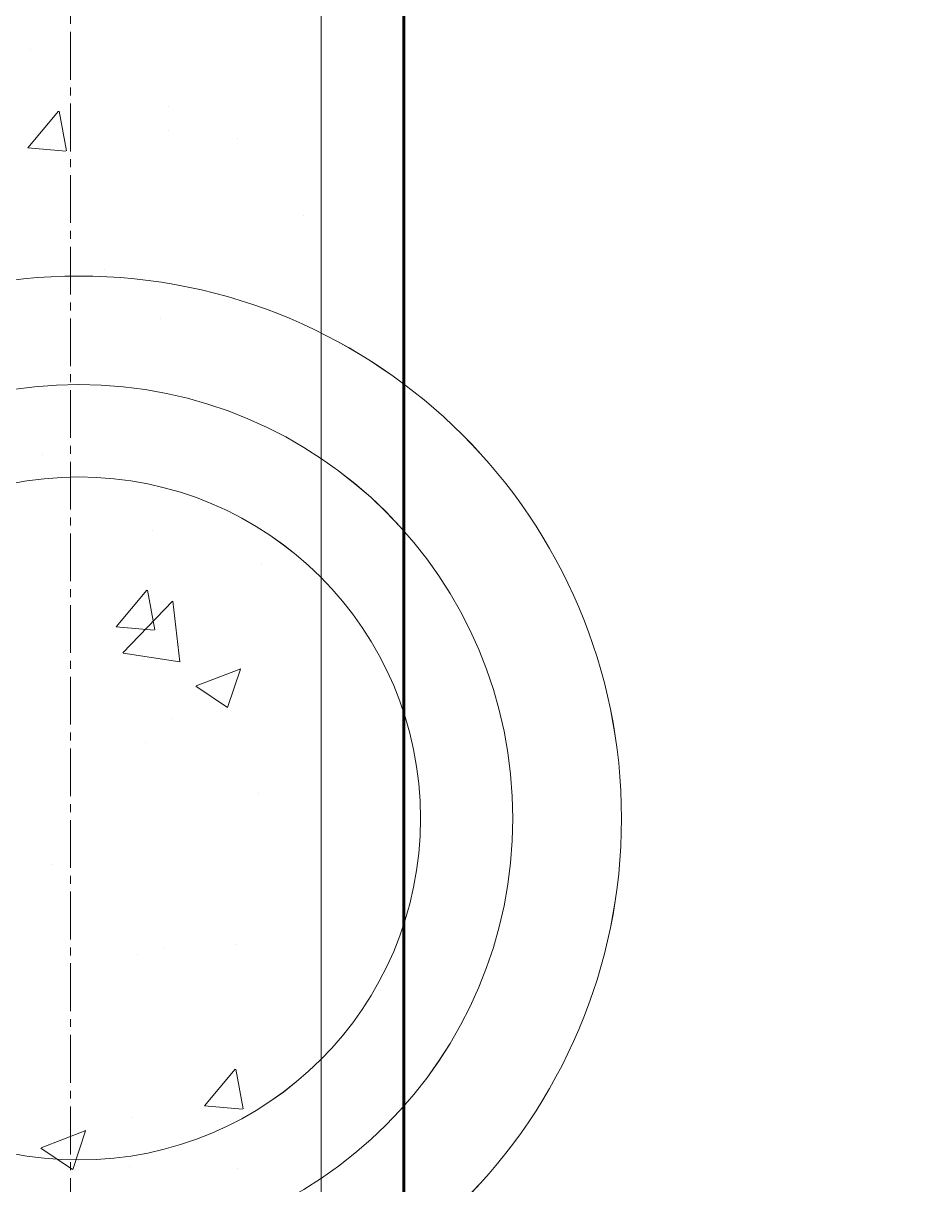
# Model space of a CAD drawing. Header units: millimetres. Extents: x 470010 to 1231400, y -134005 to 421770.
# Drawn here: x 672854.7 to 673215.8, y -38399.3 to -37936 of the extents above; entities that cross this region are included whole.
import ezdxf
from ezdxf.enums import TextEntityAlignment as Align

# ---------------------------------------------------------------- set-up
doc = ezdxf.new("R2010")
doc.units = ezdxf.units.MM
doc.linetypes.add('CENTER2', pattern=[28.575, 19.05, -3.175, 3.175, -3.175])
doc.layers.get('Defpoints').update_dxf_attribs({"color": 140})
for name, color, linetype, lineweight in [('0) шп потолок', 3, 'Continuous', 60), ('АР_Стены ПЕНОблок', 52, 'Continuous', 20), ('АР_Штриховка', 8, 'Continuous', 0)]:
    doc.layers.add(name, color=color, linetype=linetype, lineweight=lineweight)
doc.layers.add('АР_Делит', color=120, linetype='Continuous', lineweight=0, plot=False)
doc.layers.add('РД_Оси_100', color=7, linetype='Continuous', lineweight=0, true_color=0x525252)
doc.styles.add('style1', font='ARIALN.TTF')

# ---------------------------------------------------------------- blocks, each defined once
blk = doc.blocks.new('СОШ_2200_АР_ОСИ_М100_28.05.24')
at = {"layer": 'РД_Оси_100', "color": 251, "linetype": 'CENTER2', "true_color": 0x636466}
blk.add_line((0, -6155), (0, 139938.679), dxfattribs=at)
blk = doc.blocks.new('A$C9108343f')
at = {"layer": '0) шп потолок'}
blk.add_lwpolyline([(14844.96, 61875), (14844.96, 70530), (7287.91, 70530), (7287.91, 61455), (13824.96, 61455)], dxfattribs=at)
at = {"layer": 'АР_Делит', "color": 18, "true_color": 0x000000}
for radius in [216.34, 173.04, 136.21]:
    blk.add_circle((7158.34, 62113.08), radius, dxfattribs=at)
at = {"layer": 'АР_Стены ПЕНОблок', "color": 18, "linetype": 'Continuous', "lineweight": 20, "true_color": 0x000000}
blk.add_line((7254.96, 21355), (7254.96, 97555), dxfattribs=at)
at = {"layer": 'АР_Штриховка', "color": 18, "linetype": 'Continuous', "lineweight": 0, "true_color": 0x000000}
for p, q in [((7139.16, 62419.72), (7139.16, 62419.72)), ((7137.92, 62380.61), (7150.16, 62395.2)), ((7153.32, 62379.31), (7150.39, 62395.24)), ((7193.95, 62397.12), (7193.95, 62397.12)), ((7194.19, 62387.53), (7194.19, 62387.53)), ((7221.6, 62384.36), (7221.6, 62384.36)), ((7137.92, 62380.6), (7153.1, 62379.27)), ((7247.75, 62353.41), (7247.75, 62353.41)), ((7168.54, 62332.2), (7168.54, 62332.2)), ((7190.86, 62312.57), (7190.86, 62312.57)), ((7143.66, 62258.42), (7143.66, 62258.42)), ((7187.78, 62228.01), (7187.78, 62228.01)), ((7231.33, 62214.27), (7231.33, 62214.27)), ((7173.16, 62189.55), (7185.41, 62204.14)), ((7188.57, 62188.26), (7185.63, 62204.18)), ((7175.89, 62179.08), (7195.67, 62199.7)), ((7198.54, 62175.59), (7195.74, 62199.71)), ((7173.16, 62189.55), (7188.34, 62188.22)), ((7175.94, 62178.98), (7198.53, 62175.48)), ((7205.06, 62165.94), (7222.84, 62172.77)), ((7217.64, 62157.27), (7222.79, 62172.62)), ((7204.99, 62165.79), (7217.62, 62157.27)), ((7195.31, 62152.96), (7195.31, 62152.96)), ((7184.69, 62143.46), (7184.69, 62143.46)), ((7229.79, 62122.9), (7229.79, 62122.9)), ((7147.76, 62094.51), (7147.76, 62094.51)), ((7220.85, 62062.72), (7220.85, 62062.72)), ((7181.6, 62058.9), (7181.6, 62058.9)), ((7192.08, 62061.15), (7192.08, 62061.15)), ((7208.4, 61998.49), (7220.65, 62013.09)), ((7223.81, 61997.2), (7220.87, 62013.12)), ((7208.4, 61998.49), (7223.59, 61997.16)), ((7179.26, 61993.78), (7179.26, 61993.78)), ((7143.25, 61981.75), (7161.04, 61988.58)), ((7155.84, 61973.08), (7160.99, 61988.43)), ((7143.19, 61981.61), (7155.82, 61973.08)), ((7178.51, 61974.35), (7178.51, 61974.35)), ((7221.46, 61973.64), (7221.46, 61973.64))]:
    blk.add_line(p, q, dxfattribs=at)
at = {"layer": 'РД_Оси_100'}
blk.add_blockref('СОШ_2200_АР_ОСИ_М100_28.05.24', (7154.96, 6755), dxfattribs=at)
at = {"layer": 'Defpoints', "color": 18, "true_color": 0x000000, "style": 'style1'}
for p in [(143949.34, 316089.12), (143974.98, 281639.5), (143890.4, 273244.71), (143839.99, 264276.81), (143967.75, 254892.38), (12251.96, 104178.14), (12382.58, 96023.14)]:
    blk.add_attdef('АР-ПОМЕЩЕНИЕ:НАИМЕНОВАНИЕ', text='', height=100, dxfattribs=at).set_placement(p, align=Align.MIDDLE)
at = {"layer": 'Defpoints', "color": 18, "true_color": 0x000000, "style": 'style1', "flags": 8}
for p in [(143951.3, 279099.09), (143848.34, 269251.11), (143875.33, 260094.25), (144049.74, 250824.7), (163419.28, 238153.36), (155897.46, 237965.97), (183037.2, 237965.97), (143342.94, 237876.19)]:
    blk.add_attdef('АР-ПОМЕЩЕНИЕ:НАИМЕНОВАНИЕ', text='', height=100, dxfattribs=at).set_placement(p, align=Align.MIDDLE)

msp = doc.modelspace()

# ---------------------------------------------------------------- linework, layer by layer
at = {"layer": '0) шп потолок'}
msp.add_lwpolyline([(680563.57, -38491.242), (680563.57, -29836.242), (673006.525, -29836.242), (673006.525, -38911.242), (679543.57, -38911.242)], dxfattribs=at)
at = {"layer": 'АР_Делит', "color": 18, "true_color": 0x000000}
for radius in [216.336, 173.036, 136.212]:
    msp.add_circle((672876.957, -38253.162), radius, dxfattribs=at)
at = {"layer": 'АР_Стены ПЕНОблок', "color": 18, "linetype": 'Continuous', "lineweight": 20, "true_color": 0x000000}
msp.add_line((672973.57, -79011.242), (672973.57, -2811.242), dxfattribs=at)
at = {"layer": 'АР_Штриховка', "color": 18, "linetype": 'Continuous', "lineweight": 0, "true_color": 0x000000}
for p, q in [((672856.53, -37985.636), (672868.775, -37971.043)), ((672871.936, -37986.927), (672868.999, -37971.006)), ((672856.53, -37985.64), (672871.712, -37986.968)), ((672891.774, -38176.693), (672904.019, -38162.1)), ((672907.179, -38177.984), (672904.242, -38162.063)), ((672894.502, -38187.158), (672914.286, -38166.539)), ((672917.156, -38190.654), (672914.35, -38166.531)), ((672891.773, -38176.697), (672906.955, -38178.025)), ((672894.549, -38187.258), (672917.139, -38190.762)), ((672923.668, -38200.303), (672941.453, -38193.476)), ((672936.251, -38208.975), (672941.401, -38193.626)), ((672923.603, -38200.448), (672936.237, -38208.97)), ((672927.017, -38367.75), (672939.262, -38353.156)), ((672942.422, -38369.041), (672939.485, -38353.12)), ((672927.017, -38367.754), (672942.199, -38369.082)), ((672861.866, -38384.491), (672879.651, -38377.664)), ((672874.449, -38393.163), (672879.599, -38377.814)), ((672861.8, -38384.636), (672874.435, -38393.158))]:
    msp.add_line(p, q, dxfattribs=at)

# ---------------------------------------------------------------- block references
msp.add_blockref('A$C9108343f', (665718.612, -100366.242))
at = {"layer": 'РД_Оси_100'}
msp.add_blockref('СОШ_2200_АР_ОСИ_М100_28.05.24', (672873.57, -93611.242), dxfattribs=at)

doc.saveas('drawing.dxf')
